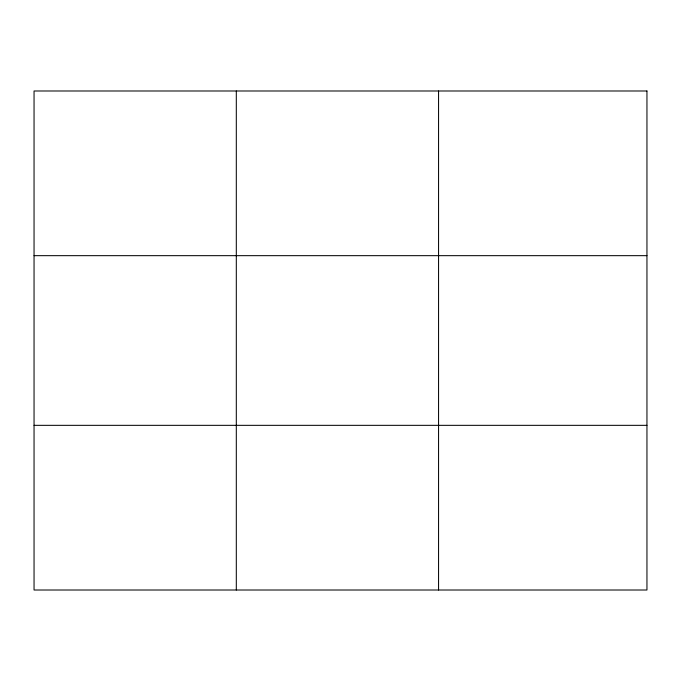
<?xml version="1.0" encoding="UTF-8"?>
<svg xmlns="http://www.w3.org/2000/svg" width="681" height="681" viewBox="0 0 681 681"><rect width="100%" height="100%" fill="white"/><g stroke="black" fill="none" stroke-linecap="round" stroke-linejoin="round"><path stroke-width="1.02" d="M236.307 590.01L236.307 90.99M438.564 590.01L438.564 90.99M34.05 255.664L646.95 255.664M34.05 425.336L646.95 425.336M646.95 90.99L646.95 590.01L34.05 590.01L34.05 90.99L646.95 90.99"/></g></svg>
